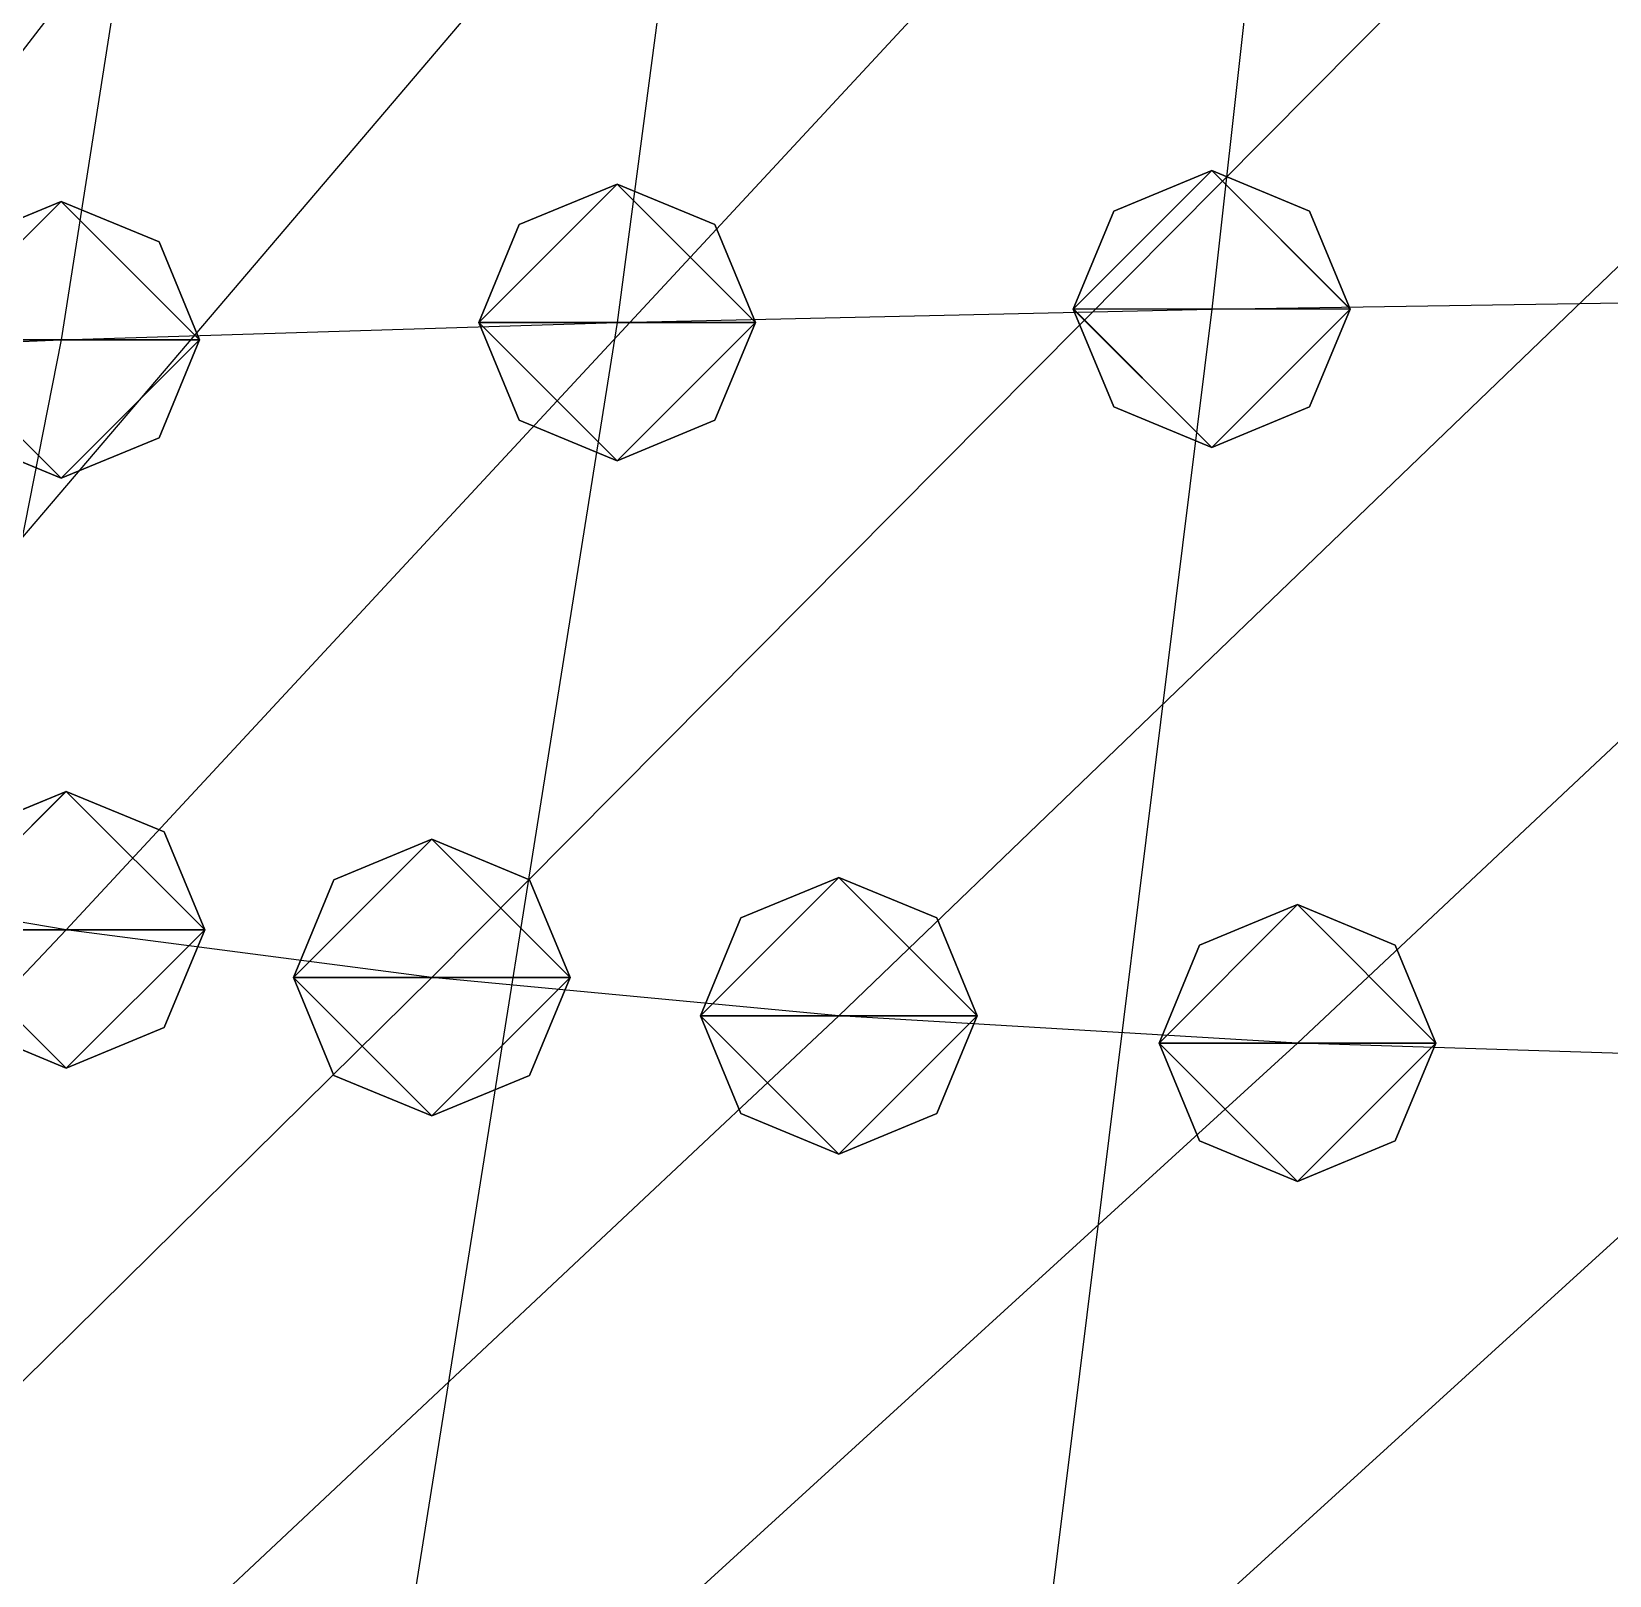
# Model space of a CAD drawing. Header units: metres. Extents: x -59 to 99, y -54 to 55.
# Drawn here: x -11.63 to -0.23, y -11.36 to -0.2 of the extents above; entities that cross this region are included whole.
import ezdxf

# ---------------------------------------------------------------- set-up
doc = ezdxf.new("R2010")
doc.units = ezdxf.units.M

msp = doc.modelspace()

# ---------------------------------------------------------------- linework, layer by layer
for p, q in [((-1.9003468, 8.646008, -217.60893), (-3.1079102, -2.208397, -221.67603)), ((-5.967577, 8.505878, -215.6047), (-7.404173, -2.3053436, -220.28888)), ((-9.736057, 8.338604, -213.21782), (-11.420631, -2.4311638, -218.49347)), ((-7.661663, 4.9091797, -164.13815), (-15.946754, -5.859371, -169.40672)), ((-4.583845, 4.4973755, -158.23608), (-13.778145, -6.2948303, -163.1606)), ((-1.348486, 4.122452, -152.87021), (-11.383972, -6.693905, -157.44559)), ((2.0140438, 3.801548, -148.28513), (-8.743179, -7.039604, -152.50455)), ((5.494644, 3.551445, -144.71585), (-5.8020077, -7.315735, -148.5636)), ((9.11935, 3.3832436, -142.3163), (-2.488636, -7.5126953, -145.75476)), ((-3.1079102, -1.208397, -221.67586), (-3.8150167, -1.5012902, -221.6759)), ((-3.1079102, -1.208397, -221.67586), (-3.8150167, -1.5012902, -221.6759)), ((-3.1079102, -1.208397, -221.67586), (-3.8150167, -1.5012902, -221.6759)), ((-3.1079102, -1.208397, -221.67586), (-3.8150167, -1.5012902, -221.6759)), ((-2.4008036, -1.5012902, -221.6759), (-3.1079102, -1.208397, -221.67586)), ((-2.4008036, -1.5012902, -221.6759), (-3.1079102, -1.208397, -221.67586)), ((-2.4008036, -1.5012902, -221.6759), (-3.1079102, -1.208397, -221.67586)), ((-2.4008036, -1.5012902, -221.6759), (-3.1079102, -1.208397, -221.67586)), ((-7.404173, -1.3053437, -220.28871), (-8.1112795, -1.5982369, -220.28876)), ((-7.404173, -1.3053437, -220.28871), (-8.1112795, -1.5982369, -220.28876)), ((-7.404173, -1.3053437, -220.28871), (-8.1112795, -1.5982369, -220.28876)), ((-7.404173, -1.3053437, -220.28871), (-8.1112795, -1.5982369, -220.28876)), ((-6.6970663, -1.5982369, -220.28876), (-7.404173, -1.3053437, -220.28871)), ((-6.6970663, -1.5982369, -220.28876), (-7.404173, -1.3053437, -220.28871)), ((-6.6970663, -1.5982369, -220.28876), (-7.404173, -1.3053437, -220.28871)), ((-6.6970663, -1.5982369, -220.28876), (-7.404173, -1.3053437, -220.28871)), ((-11.420631, -1.4311639, -218.4933), (-12.127738, -1.7240571, -218.49335)), ((-11.420631, -1.4311639, -218.4933), (-12.127738, -1.7240571, -218.49335)), ((-11.420631, -1.4311639, -218.4933), (-12.127738, -1.7240571, -218.49335)), ((-11.420631, -1.4311639, -218.4933), (-12.127738, -1.7240571, -218.49335)), ((-10.713525, -1.7240571, -218.49335), (-11.420631, -1.4311639, -218.4933)), ((-10.713525, -1.7240571, -218.49335), (-11.420631, -1.4311639, -218.4933)), ((-10.713525, -1.7240571, -218.49335), (-11.420631, -1.4311639, -218.4933)), ((-10.713525, -1.7240571, -218.49335), (-11.420631, -1.4311639, -218.4933)), ((-3.8150167, -1.5012902, -221.6759), (-4.10791, -2.208397, -221.67603)), ((-3.8150167, -1.5012902, -221.6759), (-4.10791, -2.208397, -221.67603)), ((-3.8150167, -1.5012902, -221.6759), (-4.10791, -2.208397, -221.67603)), ((-3.8150167, -1.5012902, -221.6759), (-4.10791, -2.208397, -221.67603)), ((-2.1079102, -2.208397, -221.67603), (-2.4008036, -1.5012902, -221.6759)), ((-2.1079102, -2.208397, -221.67603), (-2.4008036, -1.5012902, -221.6759)), ((-2.1079102, -2.208397, -221.67603), (-2.4008036, -1.5012902, -221.6759)), ((-2.1079102, -2.208397, -221.67603), (-2.4008036, -1.5012902, -221.6759)), ((-8.1112795, -1.5982369, -220.28876), (-8.404173, -2.3053436, -220.28888)), ((-8.1112795, -1.5982369, -220.28876), (-8.404173, -2.3053436, -220.28888)), ((-8.1112795, -1.5982369, -220.28876), (-8.404173, -2.3053436, -220.28888)), ((-8.1112795, -1.5982369, -220.28876), (-8.404173, -2.3053436, -220.28888)), ((-6.404173, -2.3053436, -220.28888), (-6.6970663, -1.5982369, -220.28876)), ((-6.404173, -2.3053436, -220.28888), (-6.6970663, -1.5982369, -220.28876)), ((-6.404173, -2.3053436, -220.28888), (-6.6970663, -1.5982369, -220.28876)), ((-6.404173, -2.3053436, -220.28888), (-6.6970663, -1.5982369, -220.28876)), ((-10.420631, -2.4311638, -218.49347), (-10.713525, -1.7240571, -218.49335)), ((-10.420631, -2.4311638, -218.49347), (-10.713525, -1.7240571, -218.49335)), ((-10.420631, -2.4311638, -218.49347), (-10.713525, -1.7240571, -218.49335)), ((-10.420631, -2.4311638, -218.49347), (-10.713525, -1.7240571, -218.49335)), ((-3.1079102, -2.208397, -221.67603), (1.3254662, -2.1413803, -222.63889)), ((-7.404173, -2.3053436, -220.28888), (-3.1079102, -2.208397, -221.67603)), ((-3.1079102, -2.208397, -221.67603), (-4.452898, -13.032143, -226.16989)), ((-4.10791, -2.208397, -221.67603), (-3.815017, -2.9155037, -221.67615)), ((-4.10791, -2.208397, -221.67603), (-3.815017, -2.9155037, -221.67615)), ((-4.10791, -2.208397, -221.67603), (-3.815017, -2.9155037, -221.67615)), ((-4.10791, -2.208397, -221.67603), (-3.815017, -2.9155037, -221.67615)), ((-2.4008036, -2.9155035, -221.67615), (-2.1079102, -2.208397, -221.67603)), ((-2.4008036, -2.9155035, -221.67615), (-2.1079102, -2.208397, -221.67603)), ((-2.4008036, -2.9155035, -221.67615), (-2.1079102, -2.208397, -221.67603)), ((-2.4008036, -2.9155035, -221.67615), (-2.1079102, -2.208397, -221.67603)), ((-11.420631, -2.4311638, -218.49347), (-7.404173, -2.3053436, -220.28888)), ((-7.404173, -2.3053436, -220.28888), (-9.120636, -13.087105, -225.38365)), ((-8.404173, -2.3053436, -220.28888), (-8.1112795, -3.0124505, -220.289)), ((-8.404173, -2.3053436, -220.28888), (-8.1112795, -3.0124505, -220.289)), ((-8.404173, -2.3053436, -220.28888), (-8.1112795, -3.0124505, -220.289)), ((-8.404173, -2.3053436, -220.28888), (-8.1112795, -3.0124505, -220.289)), ((-6.6970663, -3.0124502, -220.289), (-6.404173, -2.3053436, -220.28888)), ((-6.6970663, -3.0124502, -220.289), (-6.404173, -2.3053436, -220.28888)), ((-6.6970663, -3.0124502, -220.289), (-6.404173, -2.3053436, -220.28888)), ((-6.6970663, -3.0124502, -220.289), (-6.404173, -2.3053436, -220.28888)), ((-14.997433, -2.5869675, -216.25905), (-11.420631, -2.4311638, -218.49347)), ((-11.420631, -2.4311638, -218.49347), (-13.544754, -13.169495, -224.20992)), ((-10.713525, -3.1382704, -218.49359), (-10.420631, -2.4311638, -218.49347)), ((-10.713525, -3.1382704, -218.49359), (-10.420631, -2.4311638, -218.49347)), ((-10.713525, -3.1382704, -218.49359), (-10.420631, -2.4311638, -218.49347)), ((-10.713525, -3.1382704, -218.49359), (-10.420631, -2.4311638, -218.49347)), ((-3.815017, -2.9155037, -221.67615), (-3.1079102, -3.208397, -221.6762)), ((-3.815017, -2.9155037, -221.67615), (-3.1079102, -3.208397, -221.6762)), ((-3.815017, -2.9155037, -221.67615), (-3.1079102, -3.208397, -221.6762)), ((-3.815017, -2.9155037, -221.67615), (-3.1079102, -3.208397, -221.6762)), ((-3.1079102, -3.208397, -221.6762), (-2.4008036, -2.9155035, -221.67615)), ((-3.1079102, -3.208397, -221.6762), (-2.4008036, -2.9155035, -221.67615)), ((-3.1079102, -3.208397, -221.6762), (-2.4008036, -2.9155035, -221.67615)), ((-3.1079102, -3.208397, -221.6762), (-2.4008036, -2.9155035, -221.67615)), ((-8.1112795, -3.0124505, -220.289), (-7.404173, -3.3053436, -220.28905)), ((-8.1112795, -3.0124505, -220.289), (-7.404173, -3.3053436, -220.28905)), ((-8.1112795, -3.0124505, -220.289), (-7.404173, -3.3053436, -220.28905)), ((-8.1112795, -3.0124505, -220.289), (-7.404173, -3.3053436, -220.28905)), ((-7.404173, -3.3053436, -220.28905), (-6.6970663, -3.0124502, -220.289)), ((-7.404173, -3.3053436, -220.28905), (-6.6970663, -3.0124502, -220.289)), ((-7.404173, -3.3053436, -220.28905), (-6.6970663, -3.0124502, -220.289)), ((-7.404173, -3.3053436, -220.28905), (-6.6970663, -3.0124502, -220.289)), ((-12.127738, -3.1382706, -218.49359), (-11.420631, -3.4311638, -218.49364)), ((-12.127738, -3.1382706, -218.49359), (-11.420631, -3.4311638, -218.49364)), ((-12.127738, -3.1382706, -218.49359), (-11.420631, -3.4311638, -218.49364)), ((-12.127738, -3.1382706, -218.49359), (-11.420631, -3.4311638, -218.49364)), ((-11.420631, -3.4311638, -218.49364), (-10.713525, -3.1382704, -218.49359)), ((-11.420631, -3.4311638, -218.49364), (-10.713525, -3.1382704, -218.49359)), ((-11.420631, -3.4311638, -218.49364), (-10.713525, -3.1382704, -218.49359)), ((-11.420631, -3.4311638, -218.49364), (-10.713525, -3.1382704, -218.49359)), ((-11.383972, -5.693905, -157.44542), (-12.091079, -5.9867983, -157.44547)), ((-11.383972, -5.693905, -157.44542), (-12.091079, -5.9867983, -157.44547)), ((-11.383972, -5.693905, -157.44542), (-12.091079, -5.9867983, -157.44547)), ((-11.383972, -5.693905, -157.44542), (-12.091079, -5.9867983, -157.44547)), ((-10.676866, -5.9867983, -157.44547), (-11.383972, -5.693905, -157.44542)), ((-10.676866, -5.9867983, -157.44547), (-11.383972, -5.693905, -157.44542)), ((-10.676866, -5.9867983, -157.44547), (-11.383972, -5.693905, -157.44542)), ((-10.676866, -5.9867983, -157.44547), (-11.383972, -5.693905, -157.44542)), ((-10.383972, -6.693905, -157.44559), (-10.676866, -5.9867983, -157.44547)), ((-10.383972, -6.693905, -157.44559), (-10.676866, -5.9867983, -157.44547)), ((-10.383972, -6.693905, -157.44559), (-10.676866, -5.9867983, -157.44547)), ((-10.383972, -6.693905, -157.44559), (-10.676866, -5.9867983, -157.44547)), ((-8.743179, -6.039604, -152.50438), (-9.450286, -6.3324976, -152.50443)), ((-8.743179, -6.039604, -152.50438), (-9.450286, -6.3324976, -152.50443)), ((-8.743179, -6.039604, -152.50438), (-9.450286, -6.3324976, -152.50443)), ((-8.743179, -6.039604, -152.50438), (-9.450286, -6.3324976, -152.50443)), ((-8.036073, -6.3324976, -152.50443), (-8.743179, -6.039604, -152.50438)), ((-8.036073, -6.3324976, -152.50443), (-8.743179, -6.039604, -152.50438)), ((-8.036073, -6.3324976, -152.50443), (-8.743179, -6.039604, -152.50438)), ((-8.036073, -6.3324976, -152.50443), (-8.743179, -6.039604, -152.50438)), ((-11.383972, -6.693905, -157.44559), (-13.778145, -6.2948303, -163.1606)), ((-9.450286, -6.3324976, -152.50443), (-9.743179, -7.039604, -152.50455)), ((-9.450286, -6.3324976, -152.50443), (-9.743179, -7.039604, -152.50455)), ((-9.450286, -6.3324976, -152.50443), (-9.743179, -7.039604, -152.50455)), ((-9.450286, -6.3324976, -152.50443), (-9.743179, -7.039604, -152.50455)), ((-7.7431793, -7.039604, -152.50455), (-8.036073, -6.3324976, -152.50443)), ((-7.7431793, -7.039604, -152.50455), (-8.036073, -6.3324976, -152.50443)), ((-7.7431793, -7.039604, -152.50455), (-8.036073, -6.3324976, -152.50443)), ((-7.7431793, -7.039604, -152.50455), (-8.036073, -6.3324976, -152.50443)), ((-5.8020077, -6.315735, -148.56343), (-6.5091143, -6.6086283, -148.56348)), ((-5.8020077, -6.315735, -148.56343), (-6.5091143, -6.6086283, -148.56348)), ((-5.8020077, -6.315735, -148.56343), (-6.5091143, -6.6086283, -148.56348)), ((-5.8020077, -6.315735, -148.56343), (-6.5091143, -6.6086283, -148.56348)), ((-5.094901, -6.6086283, -148.56348), (-5.8020077, -6.315735, -148.56343)), ((-5.094901, -6.6086283, -148.56348), (-5.8020077, -6.315735, -148.56343)), ((-5.094901, -6.6086283, -148.56348), (-5.8020077, -6.315735, -148.56343)), ((-5.094901, -6.6086283, -148.56348), (-5.8020077, -6.315735, -148.56343)), ((-6.5091143, -6.6086283, -148.56348), (-6.8020077, -7.315735, -148.5636)), ((-6.5091143, -6.6086283, -148.56348), (-6.8020077, -7.315735, -148.5636)), ((-6.5091143, -6.6086283, -148.56348), (-6.8020077, -7.315735, -148.5636)), ((-6.5091143, -6.6086283, -148.56348), (-6.8020077, -7.315735, -148.5636)), ((-4.8020077, -7.315735, -148.5636), (-5.094901, -6.6086283, -148.56348)), ((-4.8020077, -7.315735, -148.5636), (-5.094901, -6.6086283, -148.56348)), ((-4.8020077, -7.315735, -148.5636), (-5.094901, -6.6086283, -148.56348)), ((-4.8020077, -7.315735, -148.5636), (-5.094901, -6.6086283, -148.56348)), ((-2.488636, -6.5126953, -145.7546), (-3.1957426, -6.8055887, -145.75464)), ((-2.488636, -6.5126953, -145.7546), (-3.1957426, -6.8055887, -145.75464)), ((-2.488636, -6.5126953, -145.7546), (-3.1957426, -6.8055887, -145.75464)), ((-2.488636, -6.5126953, -145.7546), (-3.1957426, -6.8055887, -145.75464)), ((-1.7815293, -6.8055887, -145.75464), (-2.488636, -6.5126953, -145.7546)), ((-1.7815293, -6.8055887, -145.75464), (-2.488636, -6.5126953, -145.7546)), ((-1.7815293, -6.8055887, -145.75464), (-2.488636, -6.5126953, -145.7546)), ((-1.7815293, -6.8055887, -145.75464), (-2.488636, -6.5126953, -145.7546)), ((-11.383972, -6.693905, -157.44559), (-21.666023, -17.564857, -161.24536)), ((-8.743179, -7.039604, -152.50455), (-11.383972, -6.693905, -157.44559)), ((-10.676866, -7.4010115, -157.44571), (-10.383972, -6.693905, -157.44559)), ((-10.676866, -7.4010115, -157.44571), (-10.383972, -6.693905, -157.44559)), ((-10.676866, -7.4010115, -157.44571), (-10.383972, -6.693905, -157.44559)), ((-10.676866, -7.4010115, -157.44571), (-10.383972, -6.693905, -157.44559)), ((-3.1957426, -6.8055887, -145.75464), (-3.488636, -7.5126953, -145.75476)), ((-3.1957426, -6.8055887, -145.75464), (-3.488636, -7.5126953, -145.75476)), ((-3.1957426, -6.8055887, -145.75464), (-3.488636, -7.5126953, -145.75476)), ((-3.1957426, -6.8055887, -145.75464), (-3.488636, -7.5126953, -145.75476)), ((-1.4886361, -7.5126953, -145.75476), (-1.7815293, -6.8055887, -145.75464)), ((-1.4886361, -7.5126953, -145.75476), (-1.7815293, -6.8055887, -145.75464)), ((-1.4886361, -7.5126953, -145.75476), (-1.7815293, -6.8055887, -145.75464)), ((-1.4886361, -7.5126953, -145.75476), (-1.7815293, -6.8055887, -145.75464)), ((-8.743179, -7.039604, -152.50455), (-19.800594, -17.951088, -155.72235)), ((-9.743179, -7.039604, -152.50455), (-9.450286, -7.746711, -152.50467)), ((-9.743179, -7.039604, -152.50455), (-9.450286, -7.746711, -152.50467)), ((-9.743179, -7.039604, -152.50455), (-9.450286, -7.746711, -152.50467)), ((-9.743179, -7.039604, -152.50455), (-9.450286, -7.746711, -152.50467)), ((-5.8020077, -7.315735, -148.5636), (-8.743179, -7.039604, -152.50455)), ((-8.036073, -7.746711, -152.50467), (-7.7431793, -7.039604, -152.50455)), ((-8.036073, -7.746711, -152.50467), (-7.7431793, -7.039604, -152.50455)), ((-8.036073, -7.746711, -152.50467), (-7.7431793, -7.039604, -152.50455)), ((-8.036073, -7.746711, -152.50467), (-7.7431793, -7.039604, -152.50455)), ((-5.8020077, -7.315735, -148.5636), (-17.47055, -18.262413, -151.27777)), ((-12.091079, -7.4010115, -157.44571), (-11.383972, -7.693905, -157.44576)), ((-12.091079, -7.4010115, -157.44571), (-11.383972, -7.693905, -157.44576)), ((-12.091079, -7.4010115, -157.44571), (-11.383972, -7.693905, -157.44576)), ((-12.091079, -7.4010115, -157.44571), (-11.383972, -7.693905, -157.44576)), ((-11.383972, -7.693905, -157.44576), (-10.676866, -7.4010115, -157.44571)), ((-11.383972, -7.693905, -157.44576), (-10.676866, -7.4010115, -157.44571)), ((-11.383972, -7.693905, -157.44576), (-10.676866, -7.4010115, -157.44571)), ((-11.383972, -7.693905, -157.44576), (-10.676866, -7.4010115, -157.44571)), ((-6.8020077, -7.315735, -148.5636), (-6.5091143, -8.022841, -148.56372)), ((-6.8020077, -7.315735, -148.5636), (-6.5091143, -8.022841, -148.56372)), ((-6.8020077, -7.315735, -148.5636), (-6.5091143, -8.022841, -148.56372)), ((-6.8020077, -7.315735, -148.5636), (-6.5091143, -8.022841, -148.56372)), ((-2.488636, -7.5126953, -145.75476), (-5.8020077, -7.315735, -148.5636)), ((-5.094901, -8.022841, -148.56372), (-4.8020077, -7.315735, -148.5636)), ((-5.094901, -8.022841, -148.56372), (-4.8020077, -7.315735, -148.5636)), ((-5.094901, -8.022841, -148.56372), (-4.8020077, -7.315735, -148.5636)), ((-5.094901, -8.022841, -148.56372), (-4.8020077, -7.315735, -148.5636)), ((-2.488636, -7.5126953, -145.75476), (-14.509407, -18.484299, -148.11372)), ((-3.488636, -7.5126953, -145.75476), (-3.1957428, -8.219802, -145.75488)), ((-3.488636, -7.5126953, -145.75476), (-3.1957428, -8.219802, -145.75488)), ((-3.488636, -7.5126953, -145.75476), (-3.1957428, -8.219802, -145.75488)), ((-3.488636, -7.5126953, -145.75476), (-3.1957428, -8.219802, -145.75488)), ((1.2380028, -7.633728, -144.02412), (-2.488636, -7.5126953, -145.75476)), ((-1.7815293, -8.219802, -145.75488), (-1.4886361, -7.5126953, -145.75476)), ((-1.7815293, -8.219802, -145.75488), (-1.4886361, -7.5126953, -145.75476)), ((-1.7815293, -8.219802, -145.75488), (-1.4886361, -7.5126953, -145.75476)), ((-1.7815293, -8.219802, -145.75488), (-1.4886361, -7.5126953, -145.75476)), ((1.2380028, -7.633728, -144.02412), (-10.835674, -18.628448, -146.05524)), ((-9.450286, -7.746711, -152.50467), (-8.743179, -8.039604, -152.50471)), ((-9.450286, -7.746711, -152.50467), (-8.743179, -8.039604, -152.50471)), ((-9.450286, -7.746711, -152.50467), (-8.743179, -8.039604, -152.50471)), ((-9.450286, -7.746711, -152.50467), (-8.743179, -8.039604, -152.50471)), ((-8.743179, -8.039604, -152.50471), (-8.036073, -7.746711, -152.50467)), ((-8.743179, -8.039604, -152.50471), (-8.036073, -7.746711, -152.50467)), ((-8.743179, -8.039604, -152.50471), (-8.036073, -7.746711, -152.50467)), ((-8.743179, -8.039604, -152.50471), (-8.036073, -7.746711, -152.50467)), ((-6.5091143, -8.022841, -148.56372), (-5.8020077, -8.315735, -148.56377)), ((-6.5091143, -8.022841, -148.56372), (-5.8020077, -8.315735, -148.56377)), ((-6.5091143, -8.022841, -148.56372), (-5.8020077, -8.315735, -148.56377)), ((-6.5091143, -8.022841, -148.56372), (-5.8020077, -8.315735, -148.56377)), ((-5.8020077, -8.315735, -148.56377), (-5.094901, -8.022841, -148.56372)), ((-5.8020077, -8.315735, -148.56377), (-5.094901, -8.022841, -148.56372)), ((-5.8020077, -8.315735, -148.56377), (-5.094901, -8.022841, -148.56372)), ((-5.8020077, -8.315735, -148.56377), (-5.094901, -8.022841, -148.56372)), ((-3.1957428, -8.219802, -145.75488), (-2.488636, -8.512695, -145.75493)), ((-3.1957428, -8.219802, -145.75488), (-2.488636, -8.512695, -145.75493)), ((-3.1957428, -8.219802, -145.75488), (-2.488636, -8.512695, -145.75493)), ((-3.1957428, -8.219802, -145.75488), (-2.488636, -8.512695, -145.75493)), ((-2.488636, -8.512695, -145.75493), (-1.7815293, -8.219802, -145.75488)), ((-2.488636, -8.512695, -145.75493), (-1.7815293, -8.219802, -145.75488)), ((-2.488636, -8.512695, -145.75493), (-1.7815293, -8.219802, -145.75488)), ((-2.488636, -8.512695, -145.75493), (-1.7815293, -8.219802, -145.75488))]:
    msp.add_line(p, q)
for points in [[(-4.10791, -2.208397, -221.67603), (-3.8150167, -1.5012902, -221.6759), (-3.1079102, -1.208397, -221.67586), (-3.1078103, -1.208297, -221.67575)], [(-4.10791, -2.208397, -221.67603), (-3.8150167, -1.5012902, -221.6759), (-3.1079102, -1.208397, -221.67586), (-3.1078103, -1.208297, -221.67575)], [(-4.10791, -2.208397, -221.67603), (-3.8150167, -1.5012902, -221.6759), (-3.1079102, -1.208397, -221.67586), (-3.1078103, -1.208297, -221.67575)], [(-4.10791, -2.208397, -221.67603), (-3.8150167, -1.5012902, -221.6759), (-3.1079102, -1.208397, -221.67586), (-3.1078103, -1.208297, -221.67575)], [(-4.10791, -2.208397, -221.67603), (-3.1079102, -1.208397, -221.67586), (-2.1079102, -2.208397, -221.67603), (-2.1078103, -2.208297, -221.67592)], [(-4.10791, -2.208397, -221.67603), (-3.1079102, -1.208397, -221.67586), (-2.1079102, -2.208397, -221.67603), (-2.1078103, -2.208297, -221.67592)], [(-4.10791, -2.208397, -221.67603), (-3.1079102, -1.208397, -221.67586), (-2.1079102, -2.208397, -221.67603), (-2.1078103, -2.208297, -221.67592)], [(-4.10791, -2.208397, -221.67603), (-3.1079102, -1.208397, -221.67586), (-2.1079102, -2.208397, -221.67603), (-2.1078103, -2.208297, -221.67592)], [(-3.1079102, -1.208397, -221.67586), (-2.4008036, -1.5012902, -221.6759), (-2.1079102, -2.208397, -221.67603), (-2.1078103, -2.208297, -221.67592)], [(-3.1079102, -1.208397, -221.67586), (-2.4008036, -1.5012902, -221.6759), (-2.1079102, -2.208397, -221.67603), (-2.1078103, -2.208297, -221.67592)], [(-3.1079102, -1.208397, -221.67586), (-2.4008036, -1.5012902, -221.6759), (-2.1079102, -2.208397, -221.67603), (-2.1078103, -2.208297, -221.67592)], [(-3.1079102, -1.208397, -221.67586), (-2.4008036, -1.5012902, -221.6759), (-2.1079102, -2.208397, -221.67603), (-2.1078103, -2.208297, -221.67592)], [(-8.404173, -2.3053436, -220.28888), (-8.1112795, -1.5982369, -220.28876), (-7.404173, -1.3053437, -220.28871), (-7.4040728, -1.3052437, -220.2886)], [(-8.404173, -2.3053436, -220.28888), (-8.1112795, -1.5982369, -220.28876), (-7.404173, -1.3053437, -220.28871), (-7.4040728, -1.3052437, -220.2886)], [(-8.404173, -2.3053436, -220.28888), (-8.1112795, -1.5982369, -220.28876), (-7.404173, -1.3053437, -220.28871), (-7.4040728, -1.3052437, -220.2886)], [(-8.404173, -2.3053436, -220.28888), (-8.1112795, -1.5982369, -220.28876), (-7.404173, -1.3053437, -220.28871), (-7.4040728, -1.3052437, -220.2886)], [(-8.404173, -2.3053436, -220.28888), (-7.404173, -1.3053437, -220.28871), (-6.404173, -2.3053436, -220.28888), (-6.4040728, -2.3052437, -220.28877)], [(-8.404173, -2.3053436, -220.28888), (-7.404173, -1.3053437, -220.28871), (-6.404173, -2.3053436, -220.28888), (-6.4040728, -2.3052437, -220.28877)], [(-8.404173, -2.3053436, -220.28888), (-7.404173, -1.3053437, -220.28871), (-6.404173, -2.3053436, -220.28888), (-6.4040728, -2.3052437, -220.28877)], [(-8.404173, -2.3053436, -220.28888), (-7.404173, -1.3053437, -220.28871), (-6.404173, -2.3053436, -220.28888), (-6.4040728, -2.3052437, -220.28877)], [(-7.404173, -1.3053437, -220.28871), (-6.6970663, -1.5982369, -220.28876), (-6.404173, -2.3053436, -220.28888), (-6.4040728, -2.3052437, -220.28877)], [(-7.404173, -1.3053437, -220.28871), (-6.6970663, -1.5982369, -220.28876), (-6.404173, -2.3053436, -220.28888), (-6.4040728, -2.3052437, -220.28877)], [(-7.404173, -1.3053437, -220.28871), (-6.6970663, -1.5982369, -220.28876), (-6.404173, -2.3053436, -220.28888), (-6.4040728, -2.3052437, -220.28877)], [(-7.404173, -1.3053437, -220.28871), (-6.6970663, -1.5982369, -220.28876), (-6.404173, -2.3053436, -220.28888), (-6.4040728, -2.3052437, -220.28877)], [(-12.420631, -2.4311638, -218.49347), (-12.127738, -1.7240571, -218.49335), (-11.420631, -1.4311639, -218.4933), (-11.420531, -1.4310639, -218.4932)], [(-12.420631, -2.4311638, -218.49347), (-12.127738, -1.7240571, -218.49335), (-11.420631, -1.4311639, -218.4933), (-11.420531, -1.4310639, -218.4932)], [(-12.420631, -2.4311638, -218.49347), (-12.127738, -1.7240571, -218.49335), (-11.420631, -1.4311639, -218.4933), (-11.420531, -1.4310639, -218.4932)], [(-12.420631, -2.4311638, -218.49347), (-12.127738, -1.7240571, -218.49335), (-11.420631, -1.4311639, -218.4933), (-11.420531, -1.4310639, -218.4932)], [(-12.420631, -2.4311638, -218.49347), (-11.420631, -1.4311639, -218.4933), (-10.420631, -2.4311638, -218.49347), (-10.420531, -2.431064, -218.49336)], [(-12.420631, -2.4311638, -218.49347), (-11.420631, -1.4311639, -218.4933), (-10.420631, -2.4311638, -218.49347), (-10.420531, -2.431064, -218.49336)], [(-12.420631, -2.4311638, -218.49347), (-11.420631, -1.4311639, -218.4933), (-10.420631, -2.4311638, -218.49347), (-10.420531, -2.431064, -218.49336)], [(-12.420631, -2.4311638, -218.49347), (-11.420631, -1.4311639, -218.4933), (-10.420631, -2.4311638, -218.49347), (-10.420531, -2.431064, -218.49336)], [(-11.420631, -1.4311639, -218.4933), (-10.713525, -1.7240571, -218.49335), (-10.420631, -2.4311638, -218.49347), (-10.420531, -2.431064, -218.49336)], [(-11.420631, -1.4311639, -218.4933), (-10.713525, -1.7240571, -218.49335), (-10.420631, -2.4311638, -218.49347), (-10.420531, -2.431064, -218.49336)], [(-11.420631, -1.4311639, -218.4933), (-10.713525, -1.7240571, -218.49335), (-10.420631, -2.4311638, -218.49347), (-10.420531, -2.431064, -218.49336)], [(-11.420631, -1.4311639, -218.4933), (-10.713525, -1.7240571, -218.49335), (-10.420631, -2.4311638, -218.49347), (-10.420531, -2.431064, -218.49336)], [(-3.1079102, -3.208397, -221.6762), (-3.815017, -2.9155037, -221.67615), (-4.10791, -2.208397, -221.67603), (-4.10781, -2.208297, -221.67592)], [(-2.1079102, -2.208397, -221.67603), (-3.1079102, -3.208397, -221.6762), (-4.10791, -2.208397, -221.67603), (-4.10781, -2.208297, -221.67592)], [(-3.1079102, -3.208397, -221.6762), (-3.815017, -2.9155037, -221.67615), (-4.10791, -2.208397, -221.67603), (-4.10781, -2.208297, -221.67592)], [(-2.1079102, -2.208397, -221.67603), (-3.1079102, -3.208397, -221.6762), (-4.10791, -2.208397, -221.67603), (-4.10781, -2.208297, -221.67592)], [(-3.1079102, -3.208397, -221.6762), (-3.815017, -2.9155037, -221.67615), (-4.10791, -2.208397, -221.67603), (-4.10781, -2.208297, -221.67592)], [(-2.1079102, -2.208397, -221.67603), (-3.1079102, -3.208397, -221.6762), (-4.10791, -2.208397, -221.67603), (-4.10781, -2.208297, -221.67592)], [(-3.1079102, -3.208397, -221.6762), (-3.815017, -2.9155037, -221.67615), (-4.10791, -2.208397, -221.67603), (-4.10781, -2.208297, -221.67592)], [(-2.1079102, -2.208397, -221.67603), (-3.1079102, -3.208397, -221.6762), (-4.10791, -2.208397, -221.67603), (-4.10781, -2.208297, -221.67592)], [(-2.1079102, -2.208397, -221.67603), (-2.4008036, -2.9155035, -221.67615), (-3.1079102, -3.208397, -221.6762), (-3.1078103, -3.208297, -221.67609)], [(-2.1079102, -2.208397, -221.67603), (-2.4008036, -2.9155035, -221.67615), (-3.1079102, -3.208397, -221.6762), (-3.1078103, -3.208297, -221.67609)], [(-2.1079102, -2.208397, -221.67603), (-2.4008036, -2.9155035, -221.67615), (-3.1079102, -3.208397, -221.6762), (-3.1078103, -3.208297, -221.67609)], [(-2.1079102, -2.208397, -221.67603), (-2.4008036, -2.9155035, -221.67615), (-3.1079102, -3.208397, -221.6762), (-3.1078103, -3.208297, -221.67609)], [(-7.404173, -3.3053436, -220.28905), (-8.1112795, -3.0124505, -220.289), (-8.404173, -2.3053436, -220.28888), (-8.404073, -2.3052437, -220.28877)], [(-6.404173, -2.3053436, -220.28888), (-7.404173, -3.3053436, -220.28905), (-8.404173, -2.3053436, -220.28888), (-8.404073, -2.3052437, -220.28877)], [(-7.404173, -3.3053436, -220.28905), (-8.1112795, -3.0124505, -220.289), (-8.404173, -2.3053436, -220.28888), (-8.404073, -2.3052437, -220.28877)], [(-6.404173, -2.3053436, -220.28888), (-7.404173, -3.3053436, -220.28905), (-8.404173, -2.3053436, -220.28888), (-8.404073, -2.3052437, -220.28877)], [(-7.404173, -3.3053436, -220.28905), (-8.1112795, -3.0124505, -220.289), (-8.404173, -2.3053436, -220.28888), (-8.404073, -2.3052437, -220.28877)], [(-6.404173, -2.3053436, -220.28888), (-7.404173, -3.3053436, -220.28905), (-8.404173, -2.3053436, -220.28888), (-8.404073, -2.3052437, -220.28877)], [(-7.404173, -3.3053436, -220.28905), (-8.1112795, -3.0124505, -220.289), (-8.404173, -2.3053436, -220.28888), (-8.404073, -2.3052437, -220.28877)], [(-6.404173, -2.3053436, -220.28888), (-7.404173, -3.3053436, -220.28905), (-8.404173, -2.3053436, -220.28888), (-8.404073, -2.3052437, -220.28877)], [(-6.404173, -2.3053436, -220.28888), (-6.6970663, -3.0124502, -220.289), (-7.404173, -3.3053436, -220.28905), (-7.4040728, -3.3052437, -220.28894)], [(-6.404173, -2.3053436, -220.28888), (-6.6970663, -3.0124502, -220.289), (-7.404173, -3.3053436, -220.28905), (-7.4040728, -3.3052437, -220.28894)], [(-6.404173, -2.3053436, -220.28888), (-6.6970663, -3.0124502, -220.289), (-7.404173, -3.3053436, -220.28905), (-7.4040728, -3.3052437, -220.28894)], [(-6.404173, -2.3053436, -220.28888), (-6.6970663, -3.0124502, -220.289), (-7.404173, -3.3053436, -220.28905), (-7.4040728, -3.3052437, -220.28894)], [(-11.420631, -3.4311638, -218.49364), (-12.127738, -3.1382706, -218.49359), (-12.420631, -2.4311638, -218.49347), (-12.420531, -2.431064, -218.49336)], [(-10.420631, -2.4311638, -218.49347), (-11.420631, -3.4311638, -218.49364), (-12.420631, -2.4311638, -218.49347), (-12.420531, -2.431064, -218.49336)], [(-11.420631, -3.4311638, -218.49364), (-12.127738, -3.1382706, -218.49359), (-12.420631, -2.4311638, -218.49347), (-12.420531, -2.431064, -218.49336)], [(-10.420631, -2.4311638, -218.49347), (-11.420631, -3.4311638, -218.49364), (-12.420631, -2.4311638, -218.49347), (-12.420531, -2.431064, -218.49336)], [(-11.420631, -3.4311638, -218.49364), (-12.127738, -3.1382706, -218.49359), (-12.420631, -2.4311638, -218.49347), (-12.420531, -2.431064, -218.49336)], [(-10.420631, -2.4311638, -218.49347), (-11.420631, -3.4311638, -218.49364), (-12.420631, -2.4311638, -218.49347), (-12.420531, -2.431064, -218.49336)], [(-11.420631, -3.4311638, -218.49364), (-12.127738, -3.1382706, -218.49359), (-12.420631, -2.4311638, -218.49347), (-12.420531, -2.431064, -218.49336)], [(-10.420631, -2.4311638, -218.49347), (-11.420631, -3.4311638, -218.49364), (-12.420631, -2.4311638, -218.49347), (-12.420531, -2.431064, -218.49336)], [(-10.420631, -2.4311638, -218.49347), (-10.713525, -3.1382704, -218.49359), (-11.420631, -3.4311638, -218.49364), (-11.420531, -3.431064, -218.49353)], [(-10.420631, -2.4311638, -218.49347), (-10.713525, -3.1382704, -218.49359), (-11.420631, -3.4311638, -218.49364), (-11.420531, -3.431064, -218.49353)], [(-10.420631, -2.4311638, -218.49347), (-10.713525, -3.1382704, -218.49359), (-11.420631, -3.4311638, -218.49364), (-11.420531, -3.431064, -218.49353)], [(-10.420631, -2.4311638, -218.49347), (-10.713525, -3.1382704, -218.49359), (-11.420631, -3.4311638, -218.49364), (-11.420531, -3.431064, -218.49353)], [(-12.383972, -6.693905, -157.44559), (-12.091079, -5.9867983, -157.44547), (-11.383972, -5.693905, -157.44542), (-11.383872, -5.6938047, -157.44531)], [(-12.383972, -6.693905, -157.44559), (-12.091079, -5.9867983, -157.44547), (-11.383972, -5.693905, -157.44542), (-11.383872, -5.6938047, -157.44531)], [(-12.383972, -6.693905, -157.44559), (-12.091079, -5.9867983, -157.44547), (-11.383972, -5.693905, -157.44542), (-11.383872, -5.6938047, -157.44531)], [(-12.383972, -6.693905, -157.44559), (-12.091079, -5.9867983, -157.44547), (-11.383972, -5.693905, -157.44542), (-11.383872, -5.6938047, -157.44531)], [(-12.383972, -6.693905, -157.44559), (-11.383972, -5.693905, -157.44542), (-10.383972, -6.693905, -157.44559), (-10.383872, -6.6938047, -157.44548)], [(-12.383972, -6.693905, -157.44559), (-11.383972, -5.693905, -157.44542), (-10.383972, -6.693905, -157.44559), (-10.383872, -6.6938047, -157.44548)], [(-12.383972, -6.693905, -157.44559), (-11.383972, -5.693905, -157.44542), (-10.383972, -6.693905, -157.44559), (-10.383872, -6.6938047, -157.44548)], [(-12.383972, -6.693905, -157.44559), (-11.383972, -5.693905, -157.44542), (-10.383972, -6.693905, -157.44559), (-10.383872, -6.6938047, -157.44548)], [(-11.383972, -5.693905, -157.44542), (-10.676866, -5.9867983, -157.44547), (-10.383972, -6.693905, -157.44559), (-10.383872, -6.6938047, -157.44548)], [(-11.383972, -5.693905, -157.44542), (-10.676866, -5.9867983, -157.44547), (-10.383972, -6.693905, -157.44559), (-10.383872, -6.6938047, -157.44548)], [(-11.383972, -5.693905, -157.44542), (-10.676866, -5.9867983, -157.44547), (-10.383972, -6.693905, -157.44559), (-10.383872, -6.6938047, -157.44548)], [(-11.383972, -5.693905, -157.44542), (-10.676866, -5.9867983, -157.44547), (-10.383972, -6.693905, -157.44559), (-10.383872, -6.6938047, -157.44548)], [(-9.743179, -7.039604, -152.50455), (-9.450286, -6.3324976, -152.50443), (-8.743179, -6.039604, -152.50438), (-8.743079, -6.039504, -152.50427)], [(-9.743179, -7.039604, -152.50455), (-9.450286, -6.3324976, -152.50443), (-8.743179, -6.039604, -152.50438), (-8.743079, -6.039504, -152.50427)], [(-9.743179, -7.039604, -152.50455), (-9.450286, -6.3324976, -152.50443), (-8.743179, -6.039604, -152.50438), (-8.743079, -6.039504, -152.50427)], [(-9.743179, -7.039604, -152.50455), (-9.450286, -6.3324976, -152.50443), (-8.743179, -6.039604, -152.50438), (-8.743079, -6.039504, -152.50427)], [(-9.743179, -7.039604, -152.50455), (-8.743179, -6.039604, -152.50438), (-7.7431793, -7.039604, -152.50455), (-7.743079, -7.039504, -152.50444)], [(-9.743179, -7.039604, -152.50455), (-8.743179, -6.039604, -152.50438), (-7.7431793, -7.039604, -152.50455), (-7.743079, -7.039504, -152.50444)], [(-9.743179, -7.039604, -152.50455), (-8.743179, -6.039604, -152.50438), (-7.7431793, -7.039604, -152.50455), (-7.743079, -7.039504, -152.50444)], [(-9.743179, -7.039604, -152.50455), (-8.743179, -6.039604, -152.50438), (-7.7431793, -7.039604, -152.50455), (-7.743079, -7.039504, -152.50444)], [(-8.743179, -6.039604, -152.50438), (-8.036073, -6.3324976, -152.50443), (-7.7431793, -7.039604, -152.50455), (-7.743079, -7.039504, -152.50444)], [(-8.743179, -6.039604, -152.50438), (-8.036073, -6.3324976, -152.50443), (-7.7431793, -7.039604, -152.50455), (-7.743079, -7.039504, -152.50444)], [(-8.743179, -6.039604, -152.50438), (-8.036073, -6.3324976, -152.50443), (-7.7431793, -7.039604, -152.50455), (-7.743079, -7.039504, -152.50444)], [(-8.743179, -6.039604, -152.50438), (-8.036073, -6.3324976, -152.50443), (-7.7431793, -7.039604, -152.50455), (-7.743079, -7.039504, -152.50444)], [(-6.8020077, -7.315735, -148.5636), (-6.5091143, -6.6086283, -148.56348), (-5.8020077, -6.315735, -148.56343), (-5.8019075, -6.3156347, -148.56332)], [(-6.8020077, -7.315735, -148.5636), (-6.5091143, -6.6086283, -148.56348), (-5.8020077, -6.315735, -148.56343), (-5.8019075, -6.3156347, -148.56332)], [(-6.8020077, -7.315735, -148.5636), (-6.5091143, -6.6086283, -148.56348), (-5.8020077, -6.315735, -148.56343), (-5.8019075, -6.3156347, -148.56332)], [(-6.8020077, -7.315735, -148.5636), (-6.5091143, -6.6086283, -148.56348), (-5.8020077, -6.315735, -148.56343), (-5.8019075, -6.3156347, -148.56332)], [(-6.8020077, -7.315735, -148.5636), (-5.8020077, -6.315735, -148.56343), (-4.8020077, -7.315735, -148.5636), (-4.8019075, -7.3156347, -148.56349)], [(-6.8020077, -7.315735, -148.5636), (-5.8020077, -6.315735, -148.56343), (-4.8020077, -7.315735, -148.5636), (-4.8019075, -7.3156347, -148.56349)], [(-6.8020077, -7.315735, -148.5636), (-5.8020077, -6.315735, -148.56343), (-4.8020077, -7.315735, -148.5636), (-4.8019075, -7.3156347, -148.56349)], [(-6.8020077, -7.315735, -148.5636), (-5.8020077, -6.315735, -148.56343), (-4.8020077, -7.315735, -148.5636), (-4.8019075, -7.3156347, -148.56349)], [(-5.8020077, -6.315735, -148.56343), (-5.094901, -6.6086283, -148.56348), (-4.8020077, -7.315735, -148.5636), (-4.8019075, -7.3156347, -148.56349)], [(-5.8020077, -6.315735, -148.56343), (-5.094901, -6.6086283, -148.56348), (-4.8020077, -7.315735, -148.5636), (-4.8019075, -7.3156347, -148.56349)], [(-5.8020077, -6.315735, -148.56343), (-5.094901, -6.6086283, -148.56348), (-4.8020077, -7.315735, -148.5636), (-4.8019075, -7.3156347, -148.56349)], [(-5.8020077, -6.315735, -148.56343), (-5.094901, -6.6086283, -148.56348), (-4.8020077, -7.315735, -148.5636), (-4.8019075, -7.3156347, -148.56349)], [(-3.488636, -7.5126953, -145.75476), (-3.1957426, -6.8055887, -145.75464), (-2.488636, -6.5126953, -145.7546), (-2.4885361, -6.512595, -145.75449)], [(-3.488636, -7.5126953, -145.75476), (-3.1957426, -6.8055887, -145.75464), (-2.488636, -6.5126953, -145.7546), (-2.4885361, -6.512595, -145.75449)], [(-3.488636, -7.5126953, -145.75476), (-3.1957426, -6.8055887, -145.75464), (-2.488636, -6.5126953, -145.7546), (-2.4885361, -6.512595, -145.75449)], [(-3.488636, -7.5126953, -145.75476), (-3.1957426, -6.8055887, -145.75464), (-2.488636, -6.5126953, -145.7546), (-2.4885361, -6.512595, -145.75449)], [(-3.488636, -7.5126953, -145.75476), (-2.488636, -6.5126953, -145.7546), (-1.4886361, -7.5126953, -145.75476), (-1.4885361, -7.512595, -145.75465)], [(-3.488636, -7.5126953, -145.75476), (-2.488636, -6.5126953, -145.7546), (-1.4886361, -7.5126953, -145.75476), (-1.4885361, -7.512595, -145.75465)], [(-3.488636, -7.5126953, -145.75476), (-2.488636, -6.5126953, -145.7546), (-1.4886361, -7.5126953, -145.75476), (-1.4885361, -7.512595, -145.75465)], [(-3.488636, -7.5126953, -145.75476), (-2.488636, -6.5126953, -145.7546), (-1.4886361, -7.5126953, -145.75476), (-1.4885361, -7.512595, -145.75465)], [(-2.488636, -6.5126953, -145.7546), (-1.7815293, -6.8055887, -145.75464), (-1.4886361, -7.5126953, -145.75476), (-1.4885361, -7.512595, -145.75465)], [(-2.488636, -6.5126953, -145.7546), (-1.7815293, -6.8055887, -145.75464), (-1.4886361, -7.5126953, -145.75476), (-1.4885361, -7.512595, -145.75465)], [(-2.488636, -6.5126953, -145.7546), (-1.7815293, -6.8055887, -145.75464), (-1.4886361, -7.5126953, -145.75476), (-1.4885361, -7.512595, -145.75465)], [(-2.488636, -6.5126953, -145.7546), (-1.7815293, -6.8055887, -145.75464), (-1.4886361, -7.5126953, -145.75476), (-1.4885361, -7.512595, -145.75465)], [(-11.383972, -7.693905, -157.44576), (-12.091079, -7.4010115, -157.44571), (-12.383972, -6.693905, -157.44559), (-12.383872, -6.6938047, -157.44548)], [(-10.383972, -6.693905, -157.44559), (-11.383972, -7.693905, -157.44576), (-12.383972, -6.693905, -157.44559), (-12.383872, -6.6938047, -157.44548)], [(-11.383972, -7.693905, -157.44576), (-12.091079, -7.4010115, -157.44571), (-12.383972, -6.693905, -157.44559), (-12.383872, -6.6938047, -157.44548)], [(-10.383972, -6.693905, -157.44559), (-11.383972, -7.693905, -157.44576), (-12.383972, -6.693905, -157.44559), (-12.383872, -6.6938047, -157.44548)], [(-11.383972, -7.693905, -157.44576), (-12.091079, -7.4010115, -157.44571), (-12.383972, -6.693905, -157.44559), (-12.383872, -6.6938047, -157.44548)], [(-10.383972, -6.693905, -157.44559), (-11.383972, -7.693905, -157.44576), (-12.383972, -6.693905, -157.44559), (-12.383872, -6.6938047, -157.44548)], [(-11.383972, -7.693905, -157.44576), (-12.091079, -7.4010115, -157.44571), (-12.383972, -6.693905, -157.44559), (-12.383872, -6.6938047, -157.44548)], [(-10.383972, -6.693905, -157.44559), (-11.383972, -7.693905, -157.44576), (-12.383972, -6.693905, -157.44559), (-12.383872, -6.6938047, -157.44548)], [(-10.383972, -6.693905, -157.44559), (-10.676866, -7.4010115, -157.44571), (-11.383972, -7.693905, -157.44576), (-11.383872, -7.6938047, -157.44565)], [(-10.383972, -6.693905, -157.44559), (-10.676866, -7.4010115, -157.44571), (-11.383972, -7.693905, -157.44576), (-11.383872, -7.6938047, -157.44565)], [(-10.383972, -6.693905, -157.44559), (-10.676866, -7.4010115, -157.44571), (-11.383972, -7.693905, -157.44576), (-11.383872, -7.6938047, -157.44565)], [(-10.383972, -6.693905, -157.44559), (-10.676866, -7.4010115, -157.44571), (-11.383972, -7.693905, -157.44576), (-11.383872, -7.6938047, -157.44565)], [(-8.743179, -8.039604, -152.50471), (-9.450286, -7.746711, -152.50467), (-9.743179, -7.039604, -152.50455), (-9.743079, -7.039504, -152.50444)], [(-7.7431793, -7.039604, -152.50455), (-8.743179, -8.039604, -152.50471), (-9.743179, -7.039604, -152.50455), (-9.743079, -7.039504, -152.50444)], [(-8.743179, -8.039604, -152.50471), (-9.450286, -7.746711, -152.50467), (-9.743179, -7.039604, -152.50455), (-9.743079, -7.039504, -152.50444)], [(-7.7431793, -7.039604, -152.50455), (-8.743179, -8.039604, -152.50471), (-9.743179, -7.039604, -152.50455), (-9.743079, -7.039504, -152.50444)], [(-8.743179, -8.039604, -152.50471), (-9.450286, -7.746711, -152.50467), (-9.743179, -7.039604, -152.50455), (-9.743079, -7.039504, -152.50444)], [(-7.7431793, -7.039604, -152.50455), (-8.743179, -8.039604, -152.50471), (-9.743179, -7.039604, -152.50455), (-9.743079, -7.039504, -152.50444)], [(-8.743179, -8.039604, -152.50471), (-9.450286, -7.746711, -152.50467), (-9.743179, -7.039604, -152.50455), (-9.743079, -7.039504, -152.50444)], [(-7.7431793, -7.039604, -152.50455), (-8.743179, -8.039604, -152.50471), (-9.743179, -7.039604, -152.50455), (-9.743079, -7.039504, -152.50444)], [(-7.7431793, -7.039604, -152.50455), (-8.036073, -7.746711, -152.50467), (-8.743179, -8.039604, -152.50471), (-8.743079, -8.039504, -152.50461)], [(-7.7431793, -7.039604, -152.50455), (-8.036073, -7.746711, -152.50467), (-8.743179, -8.039604, -152.50471), (-8.743079, -8.039504, -152.50461)], [(-7.7431793, -7.039604, -152.50455), (-8.036073, -7.746711, -152.50467), (-8.743179, -8.039604, -152.50471), (-8.743079, -8.039504, -152.50461)], [(-7.7431793, -7.039604, -152.50455), (-8.036073, -7.746711, -152.50467), (-8.743179, -8.039604, -152.50471), (-8.743079, -8.039504, -152.50461)], [(-5.8020077, -8.315735, -148.56377), (-6.5091143, -8.022841, -148.56372), (-6.8020077, -7.315735, -148.5636), (-6.8019075, -7.3156347, -148.56349)], [(-4.8020077, -7.315735, -148.5636), (-5.8020077, -8.315735, -148.56377), (-6.8020077, -7.315735, -148.5636), (-6.8019075, -7.3156347, -148.56349)], [(-5.8020077, -8.315735, -148.56377), (-6.5091143, -8.022841, -148.56372), (-6.8020077, -7.315735, -148.5636), (-6.8019075, -7.3156347, -148.56349)], [(-4.8020077, -7.315735, -148.5636), (-5.8020077, -8.315735, -148.56377), (-6.8020077, -7.315735, -148.5636), (-6.8019075, -7.3156347, -148.56349)], [(-5.8020077, -8.315735, -148.56377), (-6.5091143, -8.022841, -148.56372), (-6.8020077, -7.315735, -148.5636), (-6.8019075, -7.3156347, -148.56349)], [(-4.8020077, -7.315735, -148.5636), (-5.8020077, -8.315735, -148.56377), (-6.8020077, -7.315735, -148.5636), (-6.8019075, -7.3156347, -148.56349)], [(-5.8020077, -8.315735, -148.56377), (-6.5091143, -8.022841, -148.56372), (-6.8020077, -7.315735, -148.5636), (-6.8019075, -7.3156347, -148.56349)], [(-4.8020077, -7.315735, -148.5636), (-5.8020077, -8.315735, -148.56377), (-6.8020077, -7.315735, -148.5636), (-6.8019075, -7.3156347, -148.56349)], [(-4.8020077, -7.315735, -148.5636), (-5.094901, -8.022841, -148.56372), (-5.8020077, -8.315735, -148.56377), (-5.8019075, -8.315635, -148.56366)], [(-4.8020077, -7.315735, -148.5636), (-5.094901, -8.022841, -148.56372), (-5.8020077, -8.315735, -148.56377), (-5.8019075, -8.315635, -148.56366)], [(-4.8020077, -7.315735, -148.5636), (-5.094901, -8.022841, -148.56372), (-5.8020077, -8.315735, -148.56377), (-5.8019075, -8.315635, -148.56366)], [(-4.8020077, -7.315735, -148.5636), (-5.094901, -8.022841, -148.56372), (-5.8020077, -8.315735, -148.56377), (-5.8019075, -8.315635, -148.56366)], [(-2.488636, -8.512695, -145.75493), (-3.1957428, -8.219802, -145.75488), (-3.488636, -7.5126953, -145.75476), (-3.4885361, -7.512595, -145.75465)], [(-1.4886361, -7.5126953, -145.75476), (-2.488636, -8.512695, -145.75493), (-3.488636, -7.5126953, -145.75476), (-3.4885361, -7.512595, -145.75465)], [(-2.488636, -8.512695, -145.75493), (-3.1957428, -8.219802, -145.75488), (-3.488636, -7.5126953, -145.75476), (-3.4885361, -7.512595, -145.75465)], [(-1.4886361, -7.5126953, -145.75476), (-2.488636, -8.512695, -145.75493), (-3.488636, -7.5126953, -145.75476), (-3.4885361, -7.512595, -145.75465)], [(-2.488636, -8.512695, -145.75493), (-3.1957428, -8.219802, -145.75488), (-3.488636, -7.5126953, -145.75476), (-3.4885361, -7.512595, -145.75465)], [(-1.4886361, -7.5126953, -145.75476), (-2.488636, -8.512695, -145.75493), (-3.488636, -7.5126953, -145.75476), (-3.4885361, -7.512595, -145.75465)], [(-2.488636, -8.512695, -145.75493), (-3.1957428, -8.219802, -145.75488), (-3.488636, -7.5126953, -145.75476), (-3.4885361, -7.512595, -145.75465)], [(-1.4886361, -7.5126953, -145.75476), (-2.488636, -8.512695, -145.75493), (-3.488636, -7.5126953, -145.75476), (-3.4885361, -7.512595, -145.75465)], [(-1.4886361, -7.5126953, -145.75476), (-1.7815293, -8.219802, -145.75488), (-2.488636, -8.512695, -145.75493), (-2.4885361, -8.512595, -145.75482)], [(-1.4886361, -7.5126953, -145.75476), (-1.7815293, -8.219802, -145.75488), (-2.488636, -8.512695, -145.75493), (-2.4885361, -8.512595, -145.75482)], [(-1.4886361, -7.5126953, -145.75476), (-1.7815293, -8.219802, -145.75488), (-2.488636, -8.512695, -145.75493), (-2.4885361, -8.512595, -145.75482)], [(-1.4886361, -7.5126953, -145.75476), (-1.7815293, -8.219802, -145.75488), (-2.488636, -8.512695, -145.75493), (-2.4885361, -8.512595, -145.75482)]]:
    msp.add_3dface(points)

doc.saveas('drawing.dxf')
